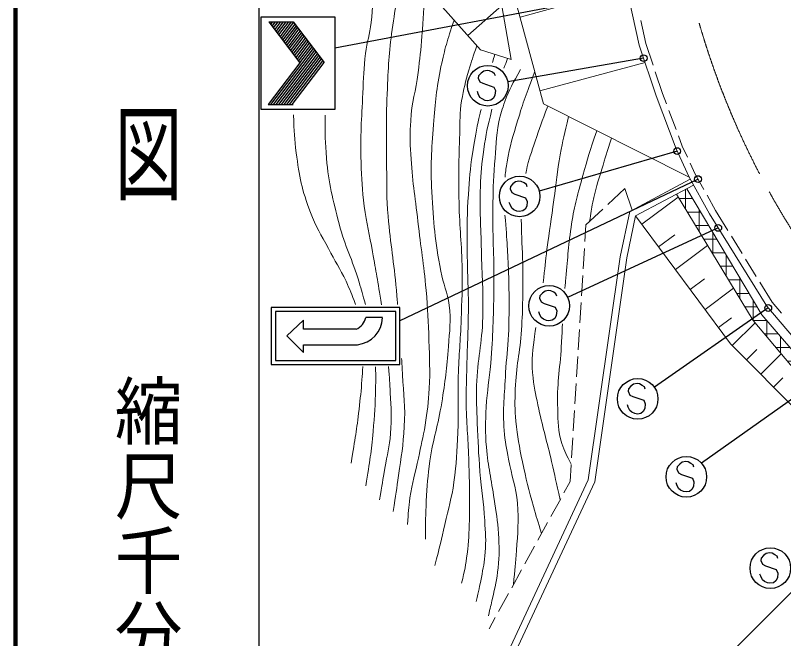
# Model space of a CAD drawing. Units: millimetres, scale not verified. Extents: x 40000 to 680000, y 20000 to 380000.
# Drawn here: x 40000 to 96764, y 274445 to 320458 of the extents above; entities that cross this region are included whole.
import ezdxf
from ezdxf.enums import TextEntityAlignment as Align

# ---------------------------------------------------------------- set-up
doc = ezdxf.new("R2010")
doc.units = ezdxf.units.MM
doc.header["$LTSCALE"] = 1000
doc.linetypes.add('CHAIN', pattern=[18.5, 12, -1.5, 3.5, -1.5])
for name, color, linetype, lineweight in [('M-BMK', 2, 'CHAIN', 13), ('M-STR-STRC', 7, 'Continuous', 25), ('M-TTL', 2, 'Continuous', 140), ('M-TTL-BAND', 7, 'Continuous', 25), ('M-WORK', 1, 'Continuous', 13)]:
    doc.layers.add(name, color=color, linetype=linetype, lineweight=lineweight)
doc.styles.add('@ＭＳ ゴシック', font='')
doc.styles.get('@ＭＳ ゴシック').set_extended_font_data('@MS Gothic')

msp = doc.modelspace()

# ---------------------------------------------------------------- hatches: boundary and pattern name
at = {"layer": 'M-WORK'}
h = msp.add_hatch(dxfattribs=at)
h.set_pattern_fill('USER', color=256, style=0, pattern_type=2)
h.set_pattern_definition([(360, (94525, 297935), (0, 1000), []), (90, (94525, 297935), (-1000, 0), [])])
h.paths.add_polyline_path([(94525, 297935), (98814, 292820), (105114, 286435), (105825, 286879), (99578, 293193), (95155, 298361), (89609, 307660), (88840, 307253)])

# ---------------------------------------------------------------- linework, layer by layer
at = {"layer": 'M-BMK'}
msp.add_arc((148168, 336544), 60000, 178.45943, 246.98304, dxfattribs=at)
at = {"layer": 'M-STR-STRC'}
for p, q in [((85745, 322230), (63616, 318036)), ((58163, 313512), (58163, 320361)), ((58163, 320361), (63616, 320361)), ((63616, 320361), (63616, 313512)), ((58737, 319971), (60530, 319991)), ((58737, 319971), (61022, 316943)), ((58777, 319917), (58819, 319972)), ((58875, 319788), (59017, 319974)), ((58972, 319659), (59214, 319976)), ((59070, 319530), (59412, 319979)), ((59168, 319400), (59610, 319981)), ((59265, 319271), (59808, 319983)), ((59363, 319142), (60005, 319985)), ((59460, 319012), (60203, 319987)), ((59558, 318883), (60401, 319990)), ((59656, 318754), (60564, 319946)), ((59753, 318624), (60662, 319817)), ((59851, 318495), (60760, 319688)), ((60530, 319991), (62817, 316983)), ((59948, 318366), (60858, 319560)), ((60046, 318236), (60956, 319431)), ((60144, 318107), (61054, 319302)), ((60241, 317978), (61152, 319173)), ((60339, 317848), (61250, 319044)), ((60436, 317719), (61348, 318915)), ((60534, 317590), (61446, 318786)), ((60632, 317460), (61544, 318658)), ((60729, 317331), (61641, 318529)), ((58877, 313871), (62033, 318013)), ((59075, 313872), (62131, 317885)), ((60827, 317202), (61739, 318400)), ((60924, 317073), (61837, 318271)), ((61022, 316943), (61935, 318142)), ((59272, 313873), (62229, 317756)), ((59469, 313875), (62327, 317627)), ((59666, 313876), (62425, 317498)), ((59863, 313877), (62523, 317369)), ((61022, 316943), (58680, 313869)), ((60060, 313879), (62621, 317240)), ((60258, 313880), (62719, 317111)), ((60455, 313882), (62817, 316983)), ((86420, 317296), (76379, 315554)), ((74412, 316204), (74219, 315996)), ((74608, 316344), (74412, 316204)), ((74857, 316394), (74608, 316344)), ((75031, 316370), (74857, 316394)), ((75248, 316262), (75031, 316370)), ((75413, 316150), (75248, 316262)), ((74219, 315996), (74196, 315826)), ((74196, 315826), (74324, 315552)), ((75464, 315983), (75413, 316150)), ((74324, 315552), (74551, 315442)), ((74551, 315442), (75350, 315161)), ((75350, 315161), (75470, 314902)), ((74200, 314664), (74142, 314828)), ((74327, 314397), (74200, 314664)), ((75426, 314561), (75320, 314337)), ((75470, 314902), (75426, 314561)), ((74482, 314287), (74327, 314397)), ((74701, 314175), (74482, 314287)), ((74882, 314150), (74701, 314175)), ((75133, 314193), (74882, 314150)), ((75320, 314337), (75133, 314193)), ((63616, 313512), (58163, 313512)), ((58680, 313869), (60534, 313882)), ((88898, 310441), (78706, 307486)), ((90438, 308373), (68412, 297905)), ((76572, 307820), (76548, 307650)), ((76765, 308029), (76572, 307820)), ((76961, 308168), (76765, 308029)), ((77210, 308219), (76961, 308168)), ((77384, 308194), (77210, 308219)), ((77600, 308086), (77384, 308194)), ((77765, 307974), (77600, 308086)), ((77817, 307807), (77765, 307974)), ((76548, 307650), (76677, 307377)), ((76677, 307377), (76904, 307267)), ((76904, 307267), (77702, 306985)), ((76553, 306488), (76494, 306653)), ((77702, 306985), (77823, 306726)), ((77823, 306726), (77779, 306385)), ((76680, 306222), (76553, 306488)), ((76835, 306111), (76680, 306222)), ((77054, 305999), (76835, 306111)), ((77234, 305974), (77054, 305999)), ((77486, 306017), (77234, 305974)), ((77673, 306161), (77486, 306017)), ((77779, 306385), (77673, 306161)), ((91935, 304769), (80803, 299639)), ((78750, 299748), (78726, 299578)), ((78942, 299957), (78750, 299748)), ((79139, 300096), (78942, 299957)), ((79388, 300146), (79139, 300096)), ((79562, 300122), (79388, 300146)), ((79778, 300014), (79562, 300122)), ((79943, 299902), (79778, 300014)), ((79995, 299735), (79943, 299902)), ((78726, 299578), (78855, 299304)), ((78855, 299304), (79082, 299195)), ((79082, 299195), (79880, 298913)), ((58912, 298901), (58912, 294682)), ((68412, 298901), (58912, 298901)), ((68112, 298601), (59212, 298601)), ((59212, 298601), (59212, 294982)), ((68112, 294982), (68112, 298601)), ((68412, 294682), (68412, 298901)), ((79880, 298913), (80001, 298654)), ((80001, 298654), (79957, 298313)), ((95629, 298855), (87211, 293004)), ((67130, 298141), (65895, 298141)), ((78731, 298416), (78672, 298581)), ((78857, 298149), (78731, 298416)), ((79012, 298039), (78857, 298149)), ((79232, 297927), (79012, 298039)), ((79851, 298089), (79664, 297945)), ((79957, 298313), (79851, 298089)), ((60053, 296803), (61283, 297965)), ((61283, 297287), (61283, 297965)), ((79412, 297902), (79232, 297927)), ((79664, 297945), (79412, 297902)), ((65180, 297287), (61283, 297287)), ((61283, 295573), (60053, 296803)), ((61283, 295573), (61283, 296144)), ((61283, 296144), (65288, 296144)), ((58912, 294682), (68412, 294682)), ((59212, 294982), (68112, 294982)), ((99842, 293883), (90698, 287389)), ((85486, 293083), (85294, 292875)), ((85683, 293223), (85486, 293083)), ((85932, 293273), (85683, 293223)), ((86105, 293249), (85932, 293273)), ((86322, 293140), (86105, 293249)), ((86487, 293029), (86322, 293140)), ((86538, 292862), (86487, 293029)), ((85294, 292875), (85270, 292705)), ((85270, 292705), (85399, 292431)), ((85399, 292431), (85625, 292321)), ((85625, 292321), (86424, 292040)), ((86424, 292040), (86544, 291781)), ((86544, 291781), (86500, 291440)), ((85275, 291542), (85216, 291707)), ((85401, 291276), (85275, 291542)), ((85556, 291166), (85401, 291276)), ((86394, 291216), (86207, 291072)), ((86500, 291440), (86394, 291216)), ((85775, 291054), (85556, 291166)), ((85956, 291028), (85775, 291054)), ((86207, 291072), (85956, 291028)), ((106951, 287455), (81992, 262573)), ((89083, 287329), (88890, 287121)), ((89279, 287468), (89083, 287329)), ((89528, 287519), (89279, 287468)), ((89702, 287495), (89528, 287519)), ((89918, 287386), (89702, 287495)), ((90083, 287274), (89918, 287386)), ((90135, 287107), (90083, 287274)), ((88890, 287121), (88866, 286950)), ((88866, 286950), (88995, 286677)), ((88995, 286677), (89222, 286567)), ((89222, 286567), (90020, 286285)), ((90020, 286285), (90141, 286027)), ((88871, 285788), (88812, 285953)), ((88998, 285522), (88871, 285788)), ((90097, 285685), (89991, 285462)), ((90141, 286027), (90097, 285685)), ((89153, 285411), (88998, 285522)), ((89372, 285299), (89153, 285411)), ((89552, 285274), (89372, 285299)), ((89804, 285317), (89552, 285274)), ((89991, 285462), (89804, 285317)), ((95287, 280585), (95094, 280377)), ((95483, 280725), (95287, 280585)), ((95732, 280775), (95483, 280725)), ((95906, 280751), (95732, 280775)), ((96122, 280643), (95906, 280751)), ((96287, 280531), (96122, 280643)), ((96339, 280364), (96287, 280531)), ((95094, 280377), (95070, 280207)), ((95070, 280207), (95199, 279933)), ((95199, 279933), (95426, 279823)), ((95426, 279823), (96224, 279542)), ((96224, 279542), (96345, 279283)), ((96345, 279283), (96301, 278942)), ((95075, 279045), (95016, 279209)), ((95202, 278778), (95075, 279045)), ((95357, 278668), (95202, 278778)), ((96195, 278718), (96008, 278574)), ((96301, 278942), (96195, 278718)), ((95576, 278556), (95357, 278668)), ((95756, 278531), (95576, 278556)), ((96008, 278574), (95756, 278531))]:
    msp.add_line(p, q, dxfattribs=at)
for centre, radius in [((86420, 317296), 250), ((74906, 315267), 1500), ((88898, 310441), 250), ((77259, 307092), 1500), ((90438, 308373), 250), ((91935, 304769), 250), ((79437, 299019), 1500), ((95629, 298855), 250), ((85981, 292146), 1500), ((89577, 286392), 1500), ((95781, 279648), 1500)]:
    msp.add_circle(centre, radius, dxfattribs=at)
for centre, radius, start, end in [((64715, 298392), 1199, 292.799, 348.9102), ((65027, 298233), 2105, 277.1165, 357.4867)]:
    msp.add_arc(centre, radius, start, end, dxfattribs=at)
at = {"layer": 'M-TTL'}
msp.add_line((40000, 380000), (40000, 20000), dxfattribs=at)
at = {"layer": 'M-TTL-BAND'}
msp.add_line((58000, 370000), (58000, 20000), dxfattribs=at)
at = {"layer": 'M-WORK'}
for p, q in [((76622, 317198), (74957, 326889)), ((68791, 324181), (74370, 317916)), ((76501, 323257), (79013, 313926)), ((85255, 322127), (86097, 318261)), ((77289, 320331), (81174, 321377)), ((73439, 318962), (75937, 321186)), ((86215, 320068), (86579, 318394)), ((74370, 317916), (76622, 317198)), ((86097, 318261), (87351, 314514)), ((86579, 318394), (87122, 316775)), ((78753, 314891), (86524, 316984)), ((87280, 316301), (87823, 314682)), ((87351, 314514), (88817, 310617)), ((87823, 314682), (88111, 313916)), ((79013, 313926), (89792, 308505)), ((88287, 313448), (88815, 312044)), ((88991, 311576), (89279, 310810)), ((88817, 310617), (89792, 308505)), ((89279, 310810), (89654, 309998)), ((89863, 309544), (90238, 308732)), ((85389, 305991), (89870, 308364)), ((89792, 308505), (91299, 305797)), ((90238, 308732), (90862, 307610)), ((83776, 306497), (85032, 307666)), ((85032, 307666), (85564, 306084)), ((85830, 305659), (90104, 307923)), ((94525, 297935), (88840, 307253)), ((89609, 307660), (95155, 298361)), ((91105, 307173), (91730, 306050)), ((86290, 305039), (88974, 307033)), ((82154, 304988), (83410, 306157)), ((84679, 302635), (85389, 305991)), ((91730, 306050), (92641, 304580)), ((85171, 302548), (85830, 305659)), ((85830, 305659), (92846, 296212)), ((91299, 305797), (95516, 298988)), ((82079, 303752), (82154, 304988)), ((87528, 303373), (88717, 304257)), ((92904, 304154), (93694, 302879)), ((81957, 301756), (82048, 303253)), ((88765, 301707), (91145, 303475)), ((82334, 286162), (84679, 302635)), ((82819, 286018), (85171, 302548)), ((93957, 302454), (94747, 301179)), ((81835, 299759), (81926, 301257)), ((89862, 300230), (90917, 301014)), ((90959, 298753), (93069, 300320)), ((95010, 300754), (95921, 299283)), ((81712, 297763), (81804, 299260)), ((95921, 299283), (96611, 298469)), ((95516, 298988), (99842, 293883)), ((91955, 297412), (92913, 298123)), ((95155, 298361), (99578, 293193)), ((92970, 296087), (94664, 297769)), ((98814, 292820), (94525, 297935)), ((81590, 295767), (81682, 297264)), ((92846, 296212), (98641, 290378)), ((94023, 295027), (94781, 295779)), ((81468, 293771), (81560, 295268)), ((95076, 293967), (96591, 295471)), ((96018, 293019), (96695, 293691)), ((81346, 291774), (81438, 293272)), ((81224, 289778), (81316, 291275)), ((81102, 287782), (81193, 289279)), ((80996, 286047), (81071, 287283)), ((75927, 272451), (82334, 286162)), ((76380, 272239), (82819, 286018)), ((80534, 285209), (80996, 286047)), ((79568, 283458), (80292, 284771)), ((78602, 281706), (79327, 283020)), ((77636, 279955), (78361, 281269)), ((76671, 278204), (77395, 279517)), ((75705, 276452), (76429, 277766)), ((75001, 275177), (75463, 276015))]:
    msp.add_line(p, q, dxfattribs=at)
for points, knots in [([(67062, 299081), (66744, 300982), (66664, 301465), (66395, 302990), (66161, 304313), (65957, 305042), (65782, 306373), (65616, 307636), (65583, 308351), (65542, 309624), (65478, 311616), (65583, 312734), (65675, 314725), (65728, 315866), (65731, 316510), (65875, 317643), (65989, 318541), (66178, 319025), (66284, 319925), (66421, 321091), (66443, 321752), (66443, 322926), (66443, 324597), (66255, 325526), (66088, 327189), (65811, 329955), (65647, 331505), (65253, 334257), (64942, 336437), (64826, 337150), (64361, 339822)], [0, 0, 0, 0, 1, 1, 1, 2, 2, 2, 3, 3, 3, 4, 4, 4, 5, 5, 5, 6, 6, 6, 7, 7, 7, 8, 8, 8, 9, 9, 9, 10, 10, 10, 10]), ([(68791, 324181), (68288, 322113), (68142, 321496), (67886, 319747), (67621, 317928), (67565, 316895), (67487, 315058), (67390, 312792), (67402, 311519), (67434, 309251), (67453, 307835), (67416, 307038), (67540, 305628), (67728, 303489), (67963, 302304), (68153, 300166), (68189, 299758), (68203, 299626), (68242, 299120)], [0, 0, 0, 0, 1, 1, 1, 2, 2, 2, 3, 3, 3, 4, 4, 4, 5, 5, 5, 6, 6, 6, 6]), ([(68979, 282859), (69027, 283788), (69056, 284063), (69156, 284830), (69310, 285997), (69539, 286626), (69778, 287778), (69975, 288728), (70123, 289253), (70275, 290211), (70441, 291259), (70518, 291852), (70577, 292911), (70654, 294289), (70596, 295065), (70559, 296445), (70521, 297904), (70474, 298721), (70346, 300175), (70172, 302159), (69965, 303258), (69742, 305237), (69524, 307178), (69325, 308260), (69210, 310210), (69153, 311172), (69155, 311716), (69210, 312678), (69289, 314080), (69586, 314837), (69760, 316231), (69892, 317279), (69954, 317868), (70044, 318921), (70166, 320337), (70175, 320809), (70240, 322553)], [0, 0, 0, 0, 1, 1, 1, 2, 2, 2, 3, 3, 3, 4, 4, 4, 5, 5, 5, 6, 6, 6, 7, 7, 7, 8, 8, 8, 9, 9, 9, 10, 10, 10, 11, 11, 11, 12, 12, 12, 12]), ([(72412, 320115), (71888, 318533), (71741, 318039), (71447, 316675), (71093, 315027), (71036, 314074), (70897, 312394), (70737, 310465), (70669, 309372), (70772, 307439), (70896, 305139), (71009, 303843), (71430, 301578), (71615, 300581), (71924, 300063), (72051, 299056), (72200, 297872), (72084, 297192), (71998, 296001), (71881, 294378), (71758, 293471), (71501, 291863), (71230, 290172), (70878, 289260), (70630, 287565), (70463, 286414), (70425, 285761), (70364, 284599), (70307, 283504), (70306, 283131), (70311, 281793)], [0, 0, 0, 0, 1, 1, 1, 2, 2, 2, 3, 3, 3, 4, 4, 4, 5, 5, 5, 6, 6, 6, 7, 7, 7, 8, 8, 8, 9, 9, 9, 10, 10, 10, 10]), ([(71003, 279839), (71367, 281307), (71460, 281687), (71732, 282876), (72009, 284094), (72222, 284767), (72406, 286002), (72618, 287420), (72627, 288229), (72691, 289661), (72763, 291283), (72678, 292194), (72726, 293817), (72775, 295462), (72884, 296381), (72939, 298026), (72987, 299448), (73031, 300245), (73010, 301667), (72981, 303618), (72819, 304707), (72779, 306658), (72739, 308634), (72764, 309743), (72833, 311719), (72866, 312671), (72817, 313214), (72975, 314153), (73125, 315045), (73255, 315539), (73508, 316408), (73715, 317122), (73797, 317366), (74104, 318215)], [0, 0, 0, 0, 1, 1, 1, 2, 2, 2, 3, 3, 3, 4, 4, 4, 5, 5, 5, 6, 6, 6, 7, 7, 7, 8, 8, 8, 9, 9, 9, 10, 10, 10, 11, 11, 11, 11]), ([(77326, 316461), (76734, 315396), (76516, 315067), (76172, 314099), (75968, 313526), (75839, 313205), (75728, 312607), (75503, 311401), (75507, 310705), (75408, 309482), (75304, 308195), (75300, 307469), (75284, 306178), (75254, 303840), (75390, 302531), (75355, 300193), (75323, 298075), (75283, 296888), (75124, 294776), (75028, 293510), (74853, 292811), (74786, 291543), (74726, 290387), (74703, 289732), (74804, 288577), (74936, 287068), (75166, 286242), (75372, 284741), (75509, 283751), (75643, 283200), (75692, 282201), (75741, 281211), (75784, 280648), (75674, 279662), (75575, 278771), (75442, 278282), (75248, 277406), (75137, 276905), (75100, 276740), (74946, 276127)], [0, 0, 0, 0, 1, 1, 1, 2, 2, 2, 3, 3, 3, 4, 4, 4, 5, 5, 5, 6, 6, 6, 7, 7, 7, 8, 8, 8, 9, 9, 9, 10, 10, 10, 11, 11, 11, 12, 12, 12, 13, 13, 13, 13]), ([(76181, 308516), (76232, 309047), (76262, 309204), (76332, 309641), (76525, 310851), (76767, 311503), (77113, 312678), (77536, 314116), (77729, 314598), (78373, 316303)], [0, 0, 0, 0, 1, 1, 1, 2, 2, 2, 3, 3, 3, 3]), ([(74404, 313519), (74299, 313083), (74275, 312965), (74199, 312609), (74000, 311685), (73914, 311162), (73774, 310228), (73599, 309062), (73552, 308402), (73472, 307226), (73375, 305800), (73389, 304997), (73383, 303567), (73376, 301743), (73475, 300721), (73472, 298896), (73469, 297057), (73384, 296028), (73348, 294190), (73329, 293219), (73292, 292674), (73312, 291703), (73347, 290051), (73463, 289129), (73508, 287476), (73553, 285805), (73592, 284867), (73543, 283196), (73515, 282216), (73513, 281663), (73383, 280692), (73270, 279845), (73206, 279543), (72975, 278543)], [0, 0, 0, 0, 1, 1, 1, 2, 2, 2, 3, 3, 3, 4, 4, 4, 5, 5, 5, 6, 6, 6, 7, 7, 7, 8, 8, 8, 9, 9, 9, 10, 10, 10, 11, 11, 11, 11]), ([(74040, 277193), (74245, 278028), (74301, 278260), (74431, 278951), (74568, 279675), (74657, 280082), (74715, 280816), (74788, 281729), (74729, 282246), (74680, 283161), (74604, 284574), (74434, 285355), (74325, 286766), (74216, 288172), (74185, 288962), (74129, 290371), (74087, 291446), (74043, 292049), (74076, 293124), (74137, 295102), (74484, 296190), (74538, 298168), (74590, 300103), (74466, 301188), (74431, 303123), (74399, 304948), (74293, 305971), (74360, 307794), (74400, 308880), (74456, 309489), (74609, 310565), (74774, 311735), (74877, 312144), (75209, 313530)], [0, 0, 0, 0, 1, 1, 1, 2, 2, 2, 3, 3, 3, 4, 4, 4, 5, 5, 5, 6, 6, 6, 7, 7, 7, 8, 8, 8, 9, 9, 9, 10, 10, 10, 11, 11, 11, 11]), ([(79334, 313764), (78870, 312526), (78741, 312193), (78410, 311169), (78138, 310330), (77929, 309872), (77759, 309006), (77743, 308923), (77735, 308894), (77720, 308793)], [0, 0, 0, 0, 1, 1, 1, 2, 2, 2, 3, 3, 3, 3]), ([(65142, 299120), (64832, 299936), (64732, 300169), (64432, 300826), (63984, 301803), (63619, 302294), (63127, 303250), (62594, 304284), (62205, 304825), (61795, 305914), (61173, 307565), (60972, 308559), (60756, 310310), (60621, 311397), (60583, 311807), (60560, 313109)], [0, 0, 0, 0, 1, 1, 1, 2, 2, 2, 3, 3, 3, 4, 4, 4, 5, 5, 5, 5]), ([(62895, 313080), (62866, 311608), (62888, 311144), (62993, 309910), (63157, 307988), (63443, 306928), (63926, 305061), (64369, 303348), (64889, 302470), (65391, 300772), (65583, 300122), (65651, 299906), (65863, 299101)], [0, 0, 0, 0, 1, 1, 1, 2, 2, 2, 3, 3, 3, 4, 4, 4, 4]), ([(79006, 300706), (79127, 301900), (79163, 302213), (79280, 303177), (79454, 304609), (79595, 305406), (79795, 306835), (79977, 308139), (80017, 308880), (80257, 310174), (80462, 311281), (80550, 311658), (80881, 312986)], [0, 0, 0, 0, 1, 1, 1, 2, 2, 2, 3, 3, 3, 4, 4, 4, 4]), ([(82953, 311944), (82433, 310373), (82291, 309936), (81935, 308629), (81560, 307254), (81316, 306486), (81100, 305077), (80862, 303518), (80814, 302634), (80674, 301063), (80648, 300766), (80638, 300671), (80608, 300303)], [0, 0, 0, 0, 1, 1, 1, 2, 2, 2, 3, 3, 3, 4, 4, 4, 4]), ([(84055, 311390), (83692, 310292), (83595, 310000), (83329, 309100), (83049, 308152), (82856, 307627), (82663, 306658), (82554, 306107), (82517, 305914), (82426, 305241)], [0, 0, 0, 0, 1, 1, 1, 2, 2, 2, 3, 3, 3, 3]), ([(76793, 278425), (76930, 279621), (76960, 279956), (77024, 280940), (77113, 282304), (77213, 283077), (77095, 284439), (76983, 285730), (76668, 286415), (76438, 287689), (76290, 288511), (76188, 288971), (76118, 289803), (75978, 291469), (76154, 292412), (76225, 294083), (76272, 295181), (76402, 295791), (76438, 296889), (76496, 298664), (76496, 299661), (76438, 301436), (76383, 303103), (76340, 303663), (76173, 305698)], [0, 0, 0, 0, 1, 1, 1, 2, 2, 2, 3, 3, 3, 4, 4, 4, 5, 5, 5, 6, 6, 6, 7, 7, 7, 8, 8, 8, 8]), ([(77381, 305414), (77383, 305150), (77385, 305082), (77388, 304870), (77409, 303639), (77488, 302951), (77486, 301720), (77483, 299972), (77510, 298989), (77397, 297245), (77285, 295525), (76998, 294580), (76935, 292858), (76902, 291935), (76897, 291414), (76989, 290496), (77106, 289314), (77229, 288657), (77468, 287494), (77736, 286192), (77924, 285470), (78285, 284191), (78505, 283412), (78579, 283155), (78878, 282207)], [0, 0, 0, 0, 1, 1, 1, 2, 2, 2, 3, 3, 3, 4, 4, 4, 5, 5, 5, 6, 6, 6, 7, 7, 7, 8, 8, 8, 8]), ([(80427, 297682), (80384, 296881), (80372, 296680), (80337, 296037), (80236, 294233), (79996, 293224), (80070, 291419), (80111, 290414), (80063, 289816), (80381, 288862), (80588, 288240), (80701, 287982), (81074, 287335)], [0, 0, 0, 0, 1, 1, 1, 2, 2, 2, 3, 3, 3, 4, 4, 4, 4]), ([(80245, 284685), (79950, 286056), (79871, 286409), (79617, 287512), (79269, 289029), (79008, 289863), (78676, 291384), (78480, 292280), (78358, 292782), (78250, 293692), (78119, 294788), (78184, 295422), (78321, 296516), (78364, 296865), (78375, 296991), (78453, 297406)], [0, 0, 0, 0, 1, 1, 1, 2, 2, 2, 3, 3, 3, 4, 4, 4, 5, 5, 5, 5]), ([(68539, 295126), (68561, 294754), (68583, 294359), (68606, 293932), (68687, 292435), (68827, 291593), (68739, 290096), (68656, 288684), (68506, 287901), (68313, 286499), (68169, 285457), (68119, 285120), (67913, 283835)], [0, 0, 0, 0, 1, 1, 1, 2, 2, 2, 3, 3, 3, 4, 4, 4, 4]), ([(64805, 287399), (65115, 289301), (65214, 289811), (65391, 291368), (65488, 292222), (65549, 292700), (65609, 293558), (65635, 293935), (65645, 294059), (65667, 294525)], [0, 0, 0, 0, 1, 1, 1, 2, 2, 2, 3, 3, 3, 3]), ([(66614, 294515), (66630, 293749), (66626, 293539), (66617, 292913), (66598, 291673), (66539, 290979), (66430, 289743), (66291, 288164), (66196, 287631), (65897, 285720)], [0, 0, 0, 0, 1, 1, 1, 2, 2, 2, 3, 3, 3, 3]), ([(66901, 284688), (67097, 285829), (67146, 286116), (67300, 287032), (67469, 288031), (67656, 288580), (67727, 289590), (67809, 290763), (67755, 291426), (67700, 292600), (67664, 293353), (67650, 293605), (67571, 294525)], [0, 0, 0, 0, 1, 1, 1, 2, 2, 2, 3, 3, 3, 4, 4, 4, 4])]:
    msp.add_open_spline(points, degree=3, knots=knots, dxfattribs=at)
for points in [[(75425, 317580), (75335, 317276), (75335, 317276), (75245, 316971)], [(76092, 316550), (76232, 316914), (76232, 316914), (76371, 317278)]]:
    msp.add_open_spline(points, degree=3, dxfattribs=at)

# ---------------------------------------------------------------- texts
at = {"layer": 'M-TTL-BAND', "style": '@ＭＳ ゴシック'}
for s, width, p in [('平  面  図', 1.55, (49777, 306475)), ('縮尺千分の一', 1.1, (49777, 261030))]:
    msp.add_text(s, height=3666, rotation=270, dxfattribs=dict(at, width=width)).set_placement(p, align=Align.MIDDLE_RIGHT)

doc.saveas('drawing.dxf')
